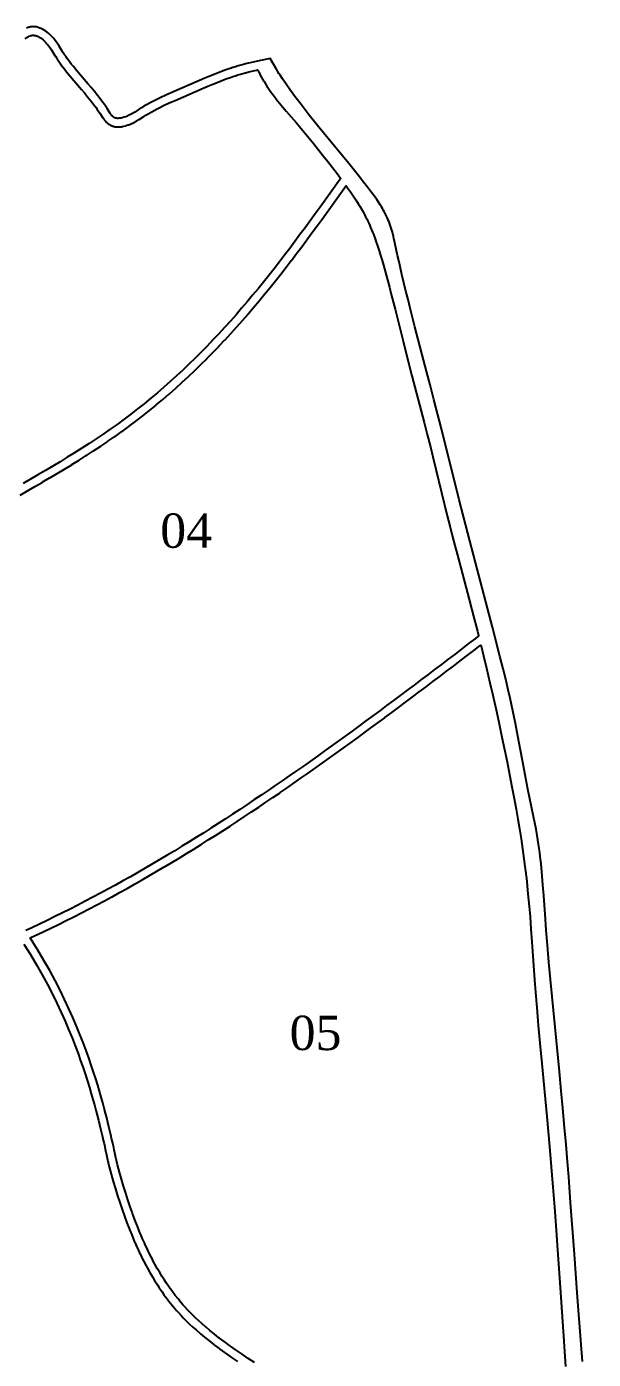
# Model space of a CAD drawing. Header units: metres. Extents: x 711577 to 713688, y 7856318 to 7857553.
# Drawn here: x 712129 to 712460, y 7856777 to 7857553 of the extents above; entities that cross this region are included whole.
import ezdxf
from ezdxf.enums import TextEntityAlignment as Align

# ---------------------------------------------------------------- set-up
doc = ezdxf.new("R2010")
doc.units = ezdxf.units.M
for name, color, linetype, true_color in [('APP', 7, 'Continuous', 0xffffff), ('NUMERAÇÕES DOS TALHÕES', 7, 'Continuous', 0xffffff), ('RESERVA LEGAL', 7, 'Continuous', 0xffffff), ('TALHÕES', 3, 'Continuous', 0x00ff00)]:
    doc.layers.add(name, color=color, linetype=linetype, true_color=true_color)
for name, color, linetype in [('NUMERAÇÕES', 7, 'Continuous'), ('Perímetro', 1, 'Continuous'), ('ÁREAS', 7, 'Continuous')]:
    doc.layers.add(name, color=color, linetype=linetype)
doc.styles.add('AREAS', font='times.ttf')

# ---------------------------------------------------------------- blocks, each defined once
blk = doc.blocks.new('area_de_talhao')
at = {"layer": 'NUMERAÇÕES', "linetype": 'Continuous', "style": 'AREAS'}
blk.add_attdef('NRO', text='', height=20, dxfattribs=at).set_placement((0, 6.08), align=Align.CENTER)
at = {"layer": 'ÁREAS', "linetype": 'Continuous', "style": 'AREAS', "flags": 1}
for tag, height, p in [('AREAREAL', 0.001, (0, 0)), ('AREA', 20, (0, -23.92))]:
    blk.add_attdef(tag, text='', height=height, dxfattribs=at).set_placement(p, align=Align.CENTER)

msp = doc.modelspace()

# ---------------------------------------------------------------- hatches: boundary and pattern name
at = {"layer": 'APP', "linetype": 'Continuous'}
h = msp.add_hatch(dxfattribs=at)
h.set_pattern_fill('GOST_GLASS', color=3)
h.paths.add_polyline_path([(711807.13, 7856885.17), (711804.27, 7856887.4), (711782.36, 7856902.33), (711780.04, 7856903.57), (711780.32, 7856906.84), (711779.58, 7856913.19), (711778.65, 7856915.96), (711780.69, 7856920.95), (711781.85, 7856926.75), (711781.9, 7856932.67), (711780.84, 7856938.48), (711778.42, 7856944.7), (711778.93, 7856944.69), (711781.88, 7856949.15), (711790.88, 7856953.52), (711807.19, 7856961.45), (711813.69, 7856965.82), (711830.14, 7856980.56), (711835.25, 7856986.56), (711848.05, 7857006.47), (711849.76, 7857009.5), (711863.08, 7857036.62), (711864.46, 7857039.9), (711874.89, 7857069.35), (711880.32, 7857081.5), (711882.22, 7857087.15), (711883, 7857093.08), (711882.64, 7857099.06), (711881.16, 7857104.84), (711878.61, 7857110.19), (711875.1, 7857114.9), (711870.76, 7857118.77), (711865.78, 7857121.65), (711864.87, 7857122.06), (711859.7, 7857123.77), (711854.32, 7857124.41), (711848.92, 7857123.97), (711843.7, 7857122.45), (711840.73, 7857120.9), (711839.84, 7857118.61), (711838.38, 7857119.53), (711834.54, 7857116.44), (711830.93, 7857112.17), (711828.17, 7857107.26), (711822.23, 7857093.95), (711821.32, 7857091.68), (711811.08, 7857062.78), (711799.37, 7857038.93), (711789.77, 7857024.01), (711779.44, 7857014.75), (711766.78, 7857008.61), (711750.55, 7857000.72), (711746.21, 7856998.1), (711742.37, 7856994.72), (711739.15, 7856990.67), (711729.66, 7856976.32), (711726.34, 7856969.62), (711726.12, 7856969.02), (711723.15, 7856969.62), (711694.71, 7856973.1), (711688.85, 7856973.17), (711683.09, 7856971.97), (711677.69, 7856969.54), (711672.88, 7856965.99), (711668.86, 7856961.48), (711659.14, 7856947.98), (711649.63, 7856945.44), (711646.93, 7856944.57), (711621.35, 7856934.8), (711592.06, 7856926.82), (711586.56, 7856924.67), (711584.21, 7856923.1), (711599.11, 7856897.94), (711629.7, 7856906.27), (711656.54, 7856916.52), (711675.69, 7856921.62), (711691.41, 7856943.46), (711719.85, 7856939.98), (711737.36, 7856935.02), (711739.78, 7856934.27), (711746.87, 7856942.2), (711752.88, 7856959.28), (711762.38, 7856973.63), (711778.61, 7856981.51), (711794.8, 7856989.38), (711811.05, 7857003.93), (711823.74, 7857023.68), (711837.01, 7857050.69), (711847.85, 7857081.28), (711853.79, 7857094.58), (711854.7, 7857094.17), (711848.78, 7857080.91), (711837.93, 7857050.3), (711824.61, 7857023.18), (711811.81, 7857003.28), (711795.36, 7856988.54), (711779.05, 7856980.61), (711763.06, 7856972.85), (711753.79, 7856958.83), (711747.75, 7856941.68), (711740.83, 7856933.94), (711753.7, 7856929.93), (711747.05, 7856917.27), (711752.01, 7856906.34), (711743.8, 7856886.65), (711766.97, 7856877.27), (711788.87, 7856862.34), (711807.71, 7856845.62), (711811.36, 7856831.11), (711800.64, 7856817.77), (711783.09, 7856785.34), (711771.83, 7856747.17), (711780.95, 7856703.95), (711781.26, 7856646.68), (711785.74, 7856589.55), (711842.66, 7856510.21), (711887.71, 7856504.37), (711945.81, 7856479.71), (712023.06, 7856430.77), (712051.13, 7856427.29), (712051.33, 7856432.54), (712050.48, 7856438.25), (712048.6, 7856443.68), (712045.77, 7856448.63), (712042.08, 7856452.9), (712037.67, 7856456.35), (711960.43, 7856505.28), (711956.42, 7856507.38), (711898.32, 7856532.05), (711891.2, 7856533.98), (711858.04, 7856538.28), (711813.28, 7856600.66), (711812.87, 7856606), (711812.74, 7856606.09), (711812.85, 7856606.18), (711809.57, 7856648.04), (711809.32, 7856693.99), (711806.05, 7856696.67), (711809.25, 7856704.33), (711808.59, 7856710.45), (711801.11, 7856745.93), (711809.21, 7856773.41), (711823.94, 7856800.61), (711832.97, 7856811.85), (711836.07, 7856816.56), (711838.26, 7856821.81), (711839.46, 7856827.41), (711839.62, 7856833.14), (711838.73, 7856838.8), (711835.08, 7856853.31), (711833.05, 7856858.97), (711829.97, 7856864.09), (711825.97, 7856868.45)])
h.paths.add_polyline_path([(713046.72, 7856628.27), (713040.39, 7856633.56), (713047.13, 7856676.24), (713057.88, 7856735.79), (713066.2, 7856757.61), (713074.92, 7856753.14), (713078.63, 7856746.26), (713084.07, 7856745.71), (713092.36, 7856746.01), (713099.25, 7856740.73), (713113.14, 7856735.46), (713127.69, 7856734.17), (713144.64, 7856733.12), (713160.06, 7856737.59), (713180.53, 7856738.25), (713205.62, 7856735.54), (713224.95, 7856738.19), (713245.89, 7856733.96), (713261.18, 7856729.39), (713263.62, 7856717.88), (713265.93, 7856699.79), (713257.78, 7856688.11), (713248.02, 7856671.65), (713232.48, 7856632.1), (713224.79, 7856616.42), (713218.68, 7856600.95), (713224.83, 7856585.33), (713229.86, 7856570.41), (713234.74, 7856554.57), (713238.69, 7856550.13), (713253.65, 7856544.47), (713259.08, 7856530.39), (713268.67, 7856525.6), (713289.21, 7856523.62), (713300.02, 7856524.35), (713305.22, 7856526.25), (713322.83, 7856545.07), (713349, 7856566.66), (713373.23, 7856579.82), (713380.58, 7856600.47), (713394.01, 7856606.15), (713408.19, 7856608.48), (713422.66, 7856610.57), (713434.83, 7856602.42), (713442.63, 7856598.64), (713467.5, 7856606.96), (713485.56, 7856615.07), (713501.74, 7856620.54), (713499.07, 7856654.17), (713491.47, 7856682.98), (713483.81, 7856726.05), (713481.87, 7856754.39), (713475.16, 7856774.79), (713485.08, 7856790.03), (713514.99, 7856780.54), (713536.46, 7856770.69), (713558.66, 7856768.09), (713578.2, 7856771.23), (713589.75, 7856779.6), (713596.73, 7856788.71), (713605.65, 7856802.69), (713598.7, 7856820.05), (713593.14, 7856833.7), (713597.79, 7856845.77), (713605.21, 7856857.11), (713615.75, 7856866.24), (713622.17, 7856885.8), (713629.99, 7856922.69), (713636.61, 7856959.34), (713633.57, 7856974.27), (713645.02, 7857007.87), (713641.45, 7857029.17), (713622.62, 7857060.95), (713611.84, 7857079.88), (713593.35, 7857082.49), (713589.71, 7857091.49), (713584.8, 7857111.14), (713587.11, 7857124.58), (713592.5, 7857132.23), (713601.11, 7857134.12), (713609.87, 7857123.82), (713625.47, 7857132.73), (713636.14, 7857142.66), (713655.47, 7857142.29), (713688.27, 7857186.68), (713663.42, 7857202.71), (713641.85, 7857172.39), (713636.7, 7857172.49), (713631.47, 7857172.08), (713626.4, 7857170.66), (713621.66, 7857168.28), (713617.42, 7857165.02), (713613.17, 7857161.07), (713612.72, 7857161.35), (713607.11, 7857163.29), (713601.24, 7857163.96), (713595.36, 7857163.33), (713586.75, 7857161.44), (713581.83, 7857159.85), (713577.26, 7857157.36), (713573.2, 7857154.04), (713569.77, 7857149.99), (713564.38, 7857142.35), (713561.13, 7857136.42), (713559.25, 7857129.87), (713556.93, 7857116.42), (713556.5, 7857109.93), (713557.42, 7857103.5), (713562.33, 7857083.85), (713563.66, 7857079.77), (713567.29, 7857070.78), (713570.12, 7857065.4), (713573.94, 7857060.74), (713578.59, 7857057.01), (713583.87, 7857054.37), (713589.55, 7857052.92), (713594.55, 7857052.21), (713598.34, 7857045.57), (713598.6, 7857045.13), (713614.51, 7857018.26), (713615.82, 7857010.45), (713606.92, 7856984.32), (713605.62, 7856978.97), (713605.27, 7856973.47), (713605.88, 7856967.99), (713607.72, 7856958.95), (713602.26, 7856928.7), (713594.88, 7856893.92), (713591.6, 7856883.92), (713587.24, 7856880.15), (713581.9, 7856874.02), (713574.48, 7856862.69), (713571.55, 7856856.95), (713566.9, 7856844.88), (713565.32, 7856839.23), (713564.83, 7856833.36), (713565.43, 7856827.51), (713567.12, 7856821.9), (713572.64, 7856808.34), (713573.59, 7856805.97), (713570.32, 7856801.71), (713567.53, 7856799.69), (713558.12, 7856798.18), (713543.88, 7856799.85), (713526.31, 7856807.9), (713523.18, 7856809.11), (713493.27, 7856818.6), (713487.43, 7856819.76), (713481.48, 7856819.62), (713475.69, 7856818.16), (713470.32, 7856815.47), (713465.6, 7856811.65), (713461.73, 7856806.88), (713451.82, 7856791.64), (713449.24, 7856786.77), (713447.57, 7856781.48), (713446.87, 7856775.96), (713447.15, 7856770.4), (713448.41, 7856764.99), (713453.9, 7856748.29), (713455.57, 7856723.87), (713455.98, 7856720.52), (713463.64, 7856677.45), (713464.19, 7856674.96), (713471.08, 7856648.85), (713471.68, 7856641.25), (713457.67, 7856634.96), (713445.26, 7856630.81), (713437.87, 7856635.76), (713433.46, 7856638.17), (713428.72, 7856639.73), (713423.8, 7856640.39), (713418.84, 7856640.13), (713404.37, 7856638.04), (713403.86, 7856637.96), (713389.68, 7856635.63), (713383.5, 7856633.84), (713370.07, 7856628.16), (713364.87, 7856625.27), (713360.35, 7856621.32), (713356.7, 7856616.47), (713354.07, 7856610.93), (713350.56, 7856601.06), (713336.05, 7856593.18), (713331.57, 7856590.15), (713305.39, 7856568.56), (713302.67, 7856566), (713291.11, 7856553.64), (713289.64, 7856553.54), (713280.39, 7856554.43), (713279.88, 7856555.73), (713277.09, 7856561.24), (713273.27, 7856566.01), (713268.58, 7856569.84), (713263.25, 7856572.55), (713258.42, 7856574.38), (713256.79, 7856579.65), (713256.54, 7856580.43), (713251.51, 7856595.35), (713250.99, 7856596.78), (713249.34, 7856600.96), (713250.48, 7856603.84), (713257.64, 7856618.43), (713258.65, 7856620.72), (713273.28, 7856657.97), (713281.23, 7856671.37), (713288.74, 7856682.15), (713291.52, 7856687.06), (713293.36, 7856692.44), (713294.19, 7856698.08), (713293.99, 7856703.79), (713291.69, 7856721.88), (713291.26, 7856724.43), (713288.81, 7856735.94), (713286.86, 7856741.99), (713283.73, 7856747.46), (713279.57, 7856752.1), (713274.56, 7856755.7), (713268.94, 7856758.09), (713253.65, 7856762.66), (713251.26, 7856763.26), (713230.32, 7856767.49), (713225.84, 7856768.02), (713221.34, 7856767.78), (713205.27, 7856765.58), (713183.45, 7856767.94), (713179.69, 7856768.08), (713159.22, 7856767.41), (713152.58, 7856766.36), (713141.67, 7856763.2), (713129.74, 7856763.93), (713119.26, 7856764.86), (713112.66, 7856767.37), (713109.03, 7856770.15), (713103.6, 7856773.41), (713097.63, 7856775.33), (713093.32, 7856775.68), (713092.16, 7856776.83), (713087.34, 7856779.96), (713078.63, 7856784.44), (713073.18, 7856786.54), (713067.43, 7856787.42), (713061.64, 7856787.05), (713056.04, 7856785.44), (713050.86, 7856782.67), (713046.33, 7856778.84), (713042.63, 7856774.12), (713039.93, 7856768.7), (713031.61, 7856746.89), (713030.07, 7856741.34), (713019.31, 7856681.78), (713019.2, 7856681.1), (713012.46, 7856638.42), (713012.11, 7856632.09), (713013.03, 7856625.83), (713014.85, 7856620.87), (713014.07, 7856620.41), (713009.96, 7856616.76), (713006.58, 7856612.36), (713004.05, 7856607.37), (713002.45, 7856601.97), (712991.62, 7856547.54), (712991.02, 7856541.13), (712991.34, 7856506.14), (712991.43, 7856504.09), (712992.77, 7856486.13), (712993.56, 7856481.11), (713005.77, 7856430.57), (713007.57, 7856425.27), (713010.28, 7856420.43), (713024.44, 7856399.86), (713009.24, 7856384.21), (713005.94, 7856380.15), (713003.38, 7856375.53), (713001.65, 7856370.51), (712990.36, 7856325.75), (712989.53, 7856320.4), (713017.73, 7856318.12), (713029.01, 7856362.88), (713050.76, 7856385.26), (713056.4, 7856404.28), (713033.21, 7856437.97), (713021, 7856488.51), (713019.66, 7856506.47), (713019.33, 7856541.46), (713030.17, 7856595.88), (713039.63, 7856600.28), (713049.66, 7856608.79)])
h.paths.add_polyline_path([(711891.5, 7857177.02, 0.197914), (711905.95, 7857141.94), (711903.5, 7857149.92), (711911.15, 7857157), (711915.69, 7857160.83), (711908.52, 7857164.83), (711902.87, 7857169.08), (711899.04, 7857173.85), (711907.15, 7857178.53), (711912.29, 7857182.2), (711919.99, 7857189.5), (711927.6, 7857195.05), (711937.59, 7857197.28), (711945.34, 7857200.67), (711946.94, 7857198.59), (711951.17, 7857194.37), (711949.97, 7857185.91), (711949.12, 7857179.77), (711949.66, 7857176.07), (711951.14, 7857171.73), (711955.67, 7857170.8), (711955.37, 7857165.39), (711952.44, 7857157.87), (711948.15, 7857158.18), (711942.98, 7857154.14), (711938.76, 7857147.47), (711935.38, 7857139.16), (711931.4, 7857139.42), (711923.99, 7857134.3), (711923.2, 7857130.62, 0.527842), (711991.1, 7857177.02, 1)])
h.paths.add_polyline_path([(711955.37, 7857165.39), (711955.67, 7857170.8), (711951.14, 7857171.73), (711949.66, 7857176.07), (711949.12, 7857179.77), (711949.97, 7857185.91), (711951.17, 7857194.37), (711946.94, 7857198.59), (711945.34, 7857200.67), (711937.59, 7857197.28), (711927.6, 7857195.05), (711919.99, 7857189.5), (711912.29, 7857182.2), (711907.15, 7857178.53), (711899.04, 7857173.85), (711902.87, 7857169.08), (711908.52, 7857164.83), (711915.69, 7857160.83), (711911.15, 7857157), (711903.5, 7857149.92), (711905.95, 7857141.94, 0.104717), (711923.2, 7857130.62), (711923.99, 7857134.3), (711931.4, 7857139.42), (711935.38, 7857139.16), (711938.76, 7857147.47), (711942.98, 7857154.14), (711948.15, 7857158.18), (711952.44, 7857157.87)], flags=17)
h.paths.add_polyline_path([(711942.1, 7857177.02, -1), (711940.5, 7857177.02, -1)], flags=16)
at = {"layer": 'RESERVA LEGAL', "linetype": 'Continuous'}
h = msp.add_hatch(dxfattribs=at)
h.set_pattern_fill('CROSS', color=1, scale=2)
h.paths.add_polyline_path([(711811.08, 7857062.78), (711817.41, 7857080.64), (711816.98, 7857080.59), (711811.97, 7857074.68), (711802.29, 7857068.96), (711794.73, 7857064.42), (711787.08, 7857064.63), (711779.13, 7857065.14), (711774.96, 7857059.38), (711783.1, 7857052.46), (711788.52, 7857046.62), (711789.97, 7857033.44), (711789.88, 7857024.18), (711799.37, 7857038.93)])
h.paths.add_polyline_path([(711838.38, 7857119.53), (711837.09, 7857120.35), (711834.06, 7857127.32), (711827.53, 7857124.03), (711819.19, 7857121.38), (711816.44, 7857116.62), (711820.17, 7857108.47), (711826.27, 7857108.3), (711827.68, 7857106.16), (711828.17, 7857107.26), (711830.93, 7857112.17), (711834.54, 7857116.44)])
h.paths.add_polyline_path([(711850.79, 7857127.22), (711845.56, 7857129.09), (711842.08, 7857124.35), (711840.73, 7857120.9), (711843.7, 7857122.45), (711848.92, 7857123.97), (711852.64, 7857124.28)])
h.paths.add_polyline_path([(711920.27, 7857109.15), (711923.32, 7857116.36), (711924.21, 7857121.67), (711922.88, 7857129.11), (711922.56, 7857130.88, -0.098696), (711906.3, 7857141.59), (711906.26, 7857140.94), (711905.72, 7857132.61), (711902.36, 7857126.22), (711905.07, 7857123.1), (711910.26, 7857125.23), (711912.27, 7857120.77), (711911.83, 7857114.38), (711905.97, 7857109.71), (711896.41, 7857106.84), (711885.06, 7857102.47), (711881.64, 7857102.98), (711882.64, 7857099.06), (711883, 7857093.08), (711882.51, 7857089.37), (711884.1, 7857089.59), (711890.78, 7857092.03), (711897.2, 7857093.98), (711905.75, 7857095.56), (711911.15, 7857096.79), (711915.59, 7857102.16)])
h.paths.add_polyline_path([(711896.09, 7857079.21), (711899.82, 7857081.22), (711900.66, 7857085.1), (711899.74, 7857087.86), (711895.27, 7857085.85), (711890.34, 7857083.86), (711886.4, 7857079.15), (711881.44, 7857079.37), (711880.23, 7857081.3), (711876.32, 7857072.54), (711880.49, 7857072.68), (711887.8, 7857073.08), (711891.22, 7857077.49)])
h.paths.add_polyline_path([(711790.89, 7856920.94), (711790.8, 7856925.71), (711792.31, 7856932.66), (711792.76, 7856937.84), (711788.13, 7856937.71), (711783.93, 7856944.52), (711779, 7856944.68), (711778.73, 7856943.92), (711780.84, 7856938.48), (711781.9, 7856932.67), (711781.85, 7856926.75), (711780.69, 7856920.95), (711778.65, 7856915.96), (711779.58, 7856913.19), (711780.32, 7856906.84), (711780.04, 7856903.57), (711782.36, 7856902.33), (711793.86, 7856894.5), (711797.29, 7856901.01), (711795.77, 7856905.58), (711796.3, 7856912.44), (711791.47, 7856916.21)])
h.paths.add_polyline_path([(711891.19, 7856858.32), (711883.53, 7856861.77), (711879.74, 7856859.47), (711873.68, 7856859.72), (711870.02, 7856866.13), (711859.57, 7856872.04), (711846.75, 7856864.67), (711838.15, 7856869.81), (711838.63, 7856877.96), (711835.32, 7856882.84), (711825.73, 7856887.89), (711818.51, 7856893.94), (711812.47, 7856897.81), (711810.05, 7856894.2), (711804.43, 7856893.15), (711799.89, 7856890.38), (711804.27, 7856887.4), (711807.13, 7856885.17), (711825.97, 7856868.45), (711829.97, 7856864.09), (711833.05, 7856858.97), (711835.08, 7856853.31), (711838.73, 7856838.8), (711839.62, 7856833.14), (711839.46, 7856827.41), (711838.26, 7856821.81), (711836.07, 7856816.56), (711832.97, 7856811.85), (711823.94, 7856800.61), (711816.12, 7856786.18), (711830.36, 7856790.02), (711839.72, 7856798.86), (711840.75, 7856803.78), (711842.55, 7856813.2), (711842.05, 7856821.06), (711850.19, 7856828.11), (711854.88, 7856832.8), (711860.43, 7856832.91), (711862.91, 7856840.73), (711870.99, 7856841.42), (711880.9, 7856845.72), (711888.38, 7856850.17)])
h.paths.add_polyline_path([(711820.42, 7856727.21), (711817.37, 7856734.95), (711818.28, 7856741.73), (711811.13, 7856745.58), (711801.82, 7856742.58), (711808.59, 7856710.45), (711809.36, 7856703.29), (711814.46, 7856706.78), (711821.56, 7856705.39), (711822.47, 7856711.69), (711822.5, 7856718.73)])
h.paths.add_polyline_path([(711826.86, 7856678.31), (711826.43, 7856688.96), (711822.97, 7856693.58), (711816.86, 7856694.91), (711809.33, 7856692.73), (711809.57, 7856648.04), (711812.85, 7856606.18), (711812.85, 7856606.18), (711819.03, 7856611.22), (711823.83, 7856616.44), (711831.77, 7856618.89), (711833.19, 7856623.97), (711835.27, 7856629.09), (711839.15, 7856638.47), (711838.45, 7856645.67), (711842.94, 7856651.7), (711838.53, 7856656.65), (711831.61, 7856656.53), (711825.28, 7856653.05), (711818.76, 7856655.47), (711813.2, 7856659.34), (711816.21, 7856662.62), (711821.97, 7856669.27)])
h.paths.add_polyline_path([(711894.19, 7856563.08), (711895.14, 7856568.76), (711891.46, 7856570.38), (711886.14, 7856567.82), (711881.78, 7856568.56), (711873.23, 7856569.14), (711865.86, 7856569.67), (711857.33, 7856570.85), (711849.92, 7856576.59), (711841.05, 7856579.04), (711836.27, 7856587.64), (711827.59, 7856592.68), (711823.14, 7856598.61), (711817.66, 7856602.67), (711812.87, 7856606), (711813.28, 7856600.66), (711858.04, 7856538.28), (711891.2, 7856533.98), (711898.32, 7856532.05), (711956.42, 7856507.38), (711960.43, 7856505.28), (711976.98, 7856494.79), (711977.13, 7856498.62), (711976.83, 7856506.66), (711976.43, 7856512.59), (711973.01, 7856517.69), (711969.07, 7856522.72), (711963.39, 7856523.67), (711956.54, 7856525.61), (711952.78, 7856529.61), (711942.86, 7856527.65), (711937.29, 7856535.18), (711930.13, 7856543.17), (711921.24, 7856550.14), (711912.78, 7856552.38), (711907.69, 7856551.54), (711900.3, 7856552.91)])
h.paths.add_polyline_path([(712047.09, 7856478.83), (712047.14, 7856483.93), (712038.81, 7856488.19), (712030.79, 7856482.11), (712022.84, 7856480.67), (712018.21, 7856486.43), (712016.49, 7856492.24), (712009.04, 7856494.31), (711994.3, 7856491.11), (711986.17, 7856488.98), (712037.67, 7856456.35), (712042.08, 7856452.9), (712045.77, 7856448.63), (712048.6, 7856443.68), (712050.48, 7856438.25), (712051.33, 7856432.54), (712051.13, 7856427.29), (712052.98, 7856427.06), (712063.34, 7856428.72), (712066.53, 7856431.74), (712063.28, 7856437.82), (712064.83, 7856442.25), (712069.2, 7856445.24), (712066.85, 7856450.12), (712060.76, 7856450.99), (712059.05, 7856454.71), (712062.98, 7856460.35), (712060.53, 7856464.97), (712057.56, 7856469.41), (712053.7, 7856469.49), (712049.51, 7856472.44)])
h.paths.add_polyline_path([(712997.47, 7856753.73), (712994.69, 7856757.77), (712999.9, 7856761.38), (713005.82, 7856765.42), (713009.19, 7856767.04), (713016.57, 7856766.56), (713023.77, 7856769.02), (713030.07, 7856769.44), (713031.55, 7856775.26), (713030.21, 7856781.18), (713025.05, 7856784.22), (713017.6, 7856783.41), (713012.87, 7856784.74), (713011.61, 7856792.57), (713008.77, 7856797), (713004.24, 7856794.82), (712997.99, 7856800.6), (712992.02, 7856798.43), (712985.5, 7856794.93), (712980.6, 7856797.17), (712975.1, 7856794.95), (712973.29, 7856785.79), (712971.42, 7856777.68), (712977.04, 7856777.32), (712982.85, 7856782.38), (712991.29, 7856775.53), (712993.9, 7856770.07), (712989.04, 7856762.7), (712986.18, 7856753.44), (712981.39, 7856750.3), (712972.95, 7856749.92), (712961.32, 7856731.32), (712962.31, 7856726.46), (712968.7, 7856720.13), (712978.62, 7856718.69), (712984.79, 7856724.97), (712988.45, 7856727.92), (712996.94, 7856725.65), (712999.88, 7856715.26), (713009.46, 7856710.1), (713015.98, 7856714.43), (713024.45, 7856715.49), (713025.49, 7856715.99), (713027.81, 7856728.85), (713021.32, 7856728.53), (713015.88, 7856734.97), (713012.6, 7856743.43), (713003.45, 7856747.74)])
h.paths.add_polyline_path([(713070.57, 7856807.39), (713060.23, 7856808), (713055.18, 7856801.72), (713057.86, 7856793.46), (713061.26, 7856787.03), (713067.43, 7856787.42), (713073.18, 7856786.54), (713078.63, 7856784.44), (713087.34, 7856779.96), (713092.16, 7856776.83), (713093.32, 7856775.68), (713097.63, 7856775.33), (713100.48, 7856774.41), (713101.37, 7856777.64), (713092.12, 7856789.41), (713104.6, 7856797.01), (713112.96, 7856799.81), (713115.95, 7856806.19), (713109.94, 7856814.27), (713106.41, 7856820.98), (713099.9, 7856818.97), (713092.91, 7856810.21), (713088.23, 7856799.06), (713078.31, 7856802.31)])
h.paths.add_polyline_path([(713457.76, 7856710.53), (713455.79, 7856708.42), (713446.89, 7856703.38), (713440.81, 7856698.34), (713447.12, 7856689.2), (713449.3, 7856680.32), (713452.61, 7856673.15), (713457.66, 7856671.72), (713461.77, 7856672.8), (713464.41, 7856674.13), (713464.19, 7856674.96), (713463.64, 7856677.45)])
h.paths.add_polyline_path([(713602.26, 7856928.7), (713607.72, 7856958.95), (713605.88, 7856967.99), (713605.27, 7856973.47), (713605.62, 7856978.97), (713606.92, 7856984.32), (713615.82, 7857010.45), (713614.51, 7857018.26), (713598.47, 7857045.35), (713594.55, 7857052.21), (713589.55, 7857052.92), (713584.75, 7857054.14), (713584.68, 7857052.39), (713585.89, 7857035.89), (713583.76, 7857019.14), (713586.2, 7857013.19), (713583.89, 7856997.21), (713576.89, 7856989.12), (713571.38, 7856983.38), (713572.19, 7856978.05), (713567.83, 7856970.28), (713551.93, 7856963.15), (713540.56, 7856949.66), (713532.84, 7856935.09), (713527.04, 7856929.9), (713527.14, 7856923.01), (713523.69, 7856916.18), (713518.87, 7856910.57), (713512.63, 7856903.58), (713506.4, 7856895.23), (713502.63, 7856894.34), (713497.29, 7856898.14), (713495.4, 7856896.99), (713494.4, 7856891.64), (713497.87, 7856887.87), (713504.18, 7856887.8), (713504.4, 7856869.6), (713518.31, 7856859.24), (713524.48, 7856847.12), (713527.83, 7856835.17), (713521.32, 7856828.52), (713510.77, 7856824.58), (713509.99, 7856817.05), (713516.37, 7856812.67), (713516.52, 7856811.22), (713523.18, 7856809.11), (713526.31, 7856807.9), (713543.88, 7856799.85), (713558.12, 7856798.18), (713567.53, 7856799.69), (713570.32, 7856801.71), (713573.59, 7856805.97), (713572.64, 7856808.34), (713567.12, 7856821.9), (713565.43, 7856827.51), (713564.83, 7856833.36), (713565.32, 7856839.23), (713566.9, 7856844.88), (713571.55, 7856856.95), (713574.48, 7856862.69), (713581.9, 7856874.02), (713587.24, 7856880.15), (713591.6, 7856883.92), (713594.88, 7856893.92)])
h.paths.add_polyline_path([(713585.6, 7857178.79), (713580.77, 7857178.54), (713573.73, 7857176.09), (713569.83, 7857172.67), (713566.36, 7857165.62), (713563.88, 7857159.1), (713565.17, 7857150.21), (713565.61, 7857144.1), (713569.77, 7857149.99), (713573.2, 7857154.04), (713577.26, 7857157.36), (713581.83, 7857159.85), (713585.25, 7857160.95), (713586, 7857164.62), (713586.14, 7857170.95)])
h.paths.add_polyline_path([(713622.1, 7857229.35), (713623.39, 7857221.68), (713627.54, 7857216.28), (713634.06, 7857211.85), (713641.59, 7857207.74), (713653.82, 7857202.41), (713660.11, 7857198.06), (713663.42, 7857202.71)])
h.paths.add_polyline_path([(713571.08, 7857246.96), (713573.1, 7857250.54), (713576.45, 7857253.94), (713578.4, 7857257.52), (713528.45, 7857289.73), (713527.1, 7857284.14), (713528.03, 7857280.42), (713522.31, 7857275.63), (713518.96, 7857278.56), (713515.32, 7857282.28), (713512.77, 7857283.58), (713509.39, 7857281.04), (713502.69, 7857279.49), (713496.19, 7857277.62), (713492.52, 7857274.31), (713492.46, 7857269.85), (713496.18, 7857266.3), (713498.81, 7857262.91), (713504.35, 7857261.38), (713507.83, 7857259.25), (713512.5, 7857262.07), (713513.99, 7857265.26), (713516.1, 7857267.32), (713518.12, 7857262.14), (713516.15, 7857258.47), (713513.69, 7857254.17), (713508.06, 7857251.54), (713502.76, 7857247.96), (713501.55, 7857239.82), (713504.84, 7857234.78), (713508.07, 7857231.62), (713508.42, 7857221.04), (713509.9, 7857212.04), (713508.38, 7857204.03), (713505.28, 7857197.16), (713505.51, 7857190.75), (713506.86, 7857185.43), (713510.58, 7857178.93), (713517.72, 7857175.56), (713519.91, 7857170.98), (713516.02, 7857168.49), (713518.37, 7857164.54), (713516.71, 7857160.05), (713512.3, 7857154.35), (713514.93, 7857147.63), (713522.62, 7857145.26), (713527.49, 7857146.88), (713532.39, 7857148.84), (713536.5, 7857151.65), (713539.51, 7857156.63), (713542.69, 7857162.76), (713544.4, 7857168.29), (713545.13, 7857174.5), (713548.12, 7857177.05), (713551.47, 7857180.76), (713554.81, 7857184.31), (713556.86, 7857189.2), (713554.61, 7857195.79), (713555.51, 7857202.17), (713558.89, 7857208.7), (713557.65, 7857216.23), (713553.9, 7857220.32), (713555.6, 7857224.73), (713555.99, 7857230.93), (713555.04, 7857234.18), (713556.83, 7857236.61), (713565.06, 7857239.53), (713571.34, 7857241.19)])
h.paths.add_polyline_path([(713475.04, 7857324.17), (713473.62, 7857322.51), (713468.75, 7857321.94), (713465.46, 7857322.15), (713462.79, 7857320.61), (713462.87, 7857316.37), (713464.98, 7857311.14), (713466.78, 7857306.37), (713472.56, 7857303.73), (713475.61, 7857307.47), (713479.71, 7857306.45), (713483.51, 7857306.22), (713486.03, 7857304.11), (713490.44, 7857300.36), (713496.28, 7857294.16), (713501.27, 7857294.34), (713505.95, 7857294.22), (713508.73, 7857296.87), (713511.67, 7857298.4), (713511.95, 7857300.37)])
h.paths.add_polyline_path([(711955.67, 7857170.8), (711951.14, 7857171.73), (711949.66, 7857176.07), (711949.12, 7857179.77), (711949.97, 7857185.91), (711951.17, 7857194.37), (711946.94, 7857198.59), (711945.34, 7857200.67), (711937.59, 7857197.28), (711927.6, 7857195.05), (711919.99, 7857189.5), (711912.29, 7857182.2), (711907.15, 7857178.53), (711899.04, 7857173.85), (711902.87, 7857169.08), (711908.52, 7857164.83), (711915.69, 7857160.83), (711911.15, 7857157), (711903.5, 7857149.92), (711905.95, 7857141.94, 0.104717), (711923.2, 7857130.62), (711923.99, 7857134.3), (711931.4, 7857139.42), (711935.38, 7857139.16), (711938.76, 7857147.47), (711942.98, 7857154.14), (711948.15, 7857158.18), (711952.44, 7857157.87), (711955.37, 7857165.39)])
h.paths.add_polyline_path([(711940.5, 7857177.02, -1), (711942.1, 7857177.02, -1)], flags=16)

# ---------------------------------------------------------------- linework, layer by layer
at = {"layer": 'Perímetro'}
msp.add_lwpolyline([(712453.38, 7856775.22), (712452.64, 7856785.24), (712450.28, 7856815.29), (712449.42, 7856826.56), (712448.6, 7856837.83), (712446.44, 7856867.89), (712445.31, 7856882.92), (712444.62, 7856891.68), (712443.78, 7856901.69), (712442.91, 7856911.7), (712441.89, 7856922.96), (712440.95, 7856932.96), (712439.87, 7856944.21), (712435.58, 7856987.95), (712434.64, 7856997.95), (712433.73, 7857007.95), (712432.88, 7857017.96), (712432.19, 7857026.73), (712431.74, 7857033), (712430.79, 7857046.8), (712430.32, 7857053.07), (712429.91, 7857058.07), (712429.43, 7857063.07), (712429.03, 7857066.82), (712428.74, 7857069.31), (712428.42, 7857071.8), (712428.09, 7857074.28), (712427.72, 7857076.76), (712427.33, 7857079.24), (712426.92, 7857081.72), (712426.26, 7857085.42), (712425.56, 7857089.12), (712424.84, 7857092.82), (712421.56, 7857108.83), (712420.34, 7857114.99), (712418.93, 7857122.4), (712415.73, 7857139.69), (712414.31, 7857147.08), (712413.58, 7857150.78), (712412.82, 7857154.46), (712412.03, 7857158.15), (712411.21, 7857161.82), (712410.08, 7857166.72), (712408.61, 7857172.82), (712407.1, 7857178.92), (712405.24, 7857186.22), (712400.82, 7857203.24), (712390.94, 7857240.89), (712386.51, 7857257.91), (712384.01, 7857267.64), (712381.53, 7857277.39), (712371.09, 7857318.81), (712366.76, 7857335.84), (712364.57, 7857344.34), (712362.68, 7857351.62), (712355.67, 7857378.27), (712352.86, 7857389.19), (712351.63, 7857394.06), (712350.42, 7857398.94), (712349.24, 7857403.83), (712348.08, 7857408.73), (712346.39, 7857416.11), (712345.58, 7857419.82), (712343.99, 7857427.25), (712343.43, 7857429.71), (712343.13, 7857430.94), (712342.5, 7857433.38), (712342.16, 7857434.58), (712341.8, 7857435.78), (712341.42, 7857436.97), (712341.02, 7857438.15), (712340.59, 7857439.32), (712340.13, 7857440.48), (712339.64, 7857441.63), (712339.12, 7857442.76), (712338.58, 7857443.88), (712338, 7857444.99), (712337.4, 7857446.09), (712336.78, 7857447.17), (712336.14, 7857448.25), (712335.48, 7857449.32), (712334.8, 7857450.38), (712333.39, 7857452.47), (712331.92, 7857454.54), (712330.41, 7857456.58), (712328.1, 7857459.61), (712325.76, 7857462.6), (712322.62, 7857466.56), (712320.25, 7857469.5), (712317.07, 7857473.4), (712305.1, 7857487.9), (712299.55, 7857494.68), (712296.41, 7857498.59), (712294.08, 7857501.54), (712291, 7857505.5), (712288.71, 7857508.5), (712285.7, 7857512.52), (712282.73, 7857516.58), (712280.55, 7857519.66), (712278.43, 7857522.77), (712277.06, 7857524.87), (712276.38, 7857525.93), (712275.07, 7857528.07), (712273.17, 7857531.32), (712271.31, 7857534.6), (712265.54, 7857533.42), (712261.36, 7857532.51), (712257.73, 7857531.65), (712255.66, 7857531.12), (712254.12, 7857530.71), (712252.59, 7857530.28), (712251.06, 7857529.82), (712249.53, 7857529.35), (712248.02, 7857528.85), (712246.51, 7857528.34), (712244.5, 7857527.63), (712241.01, 7857526.32), (712238.53, 7857525.34), (712236.06, 7857524.33), (712233.1, 7857523.09), (712230.15, 7857521.82), (712213.89, 7857514.81), (712210.46, 7857513.28), (712207.07, 7857511.7), (712205.15, 7857510.76), (712203.24, 7857509.8), (712201.36, 7857508.82), (712199.5, 7857507.8), (712197.66, 7857506.74), (712196.29, 7857505.92), (712194.95, 7857505.08), (712192.27, 7857503.36), (712190.91, 7857502.54), (712189.51, 7857501.77), (712188.55, 7857501.3), (712188.06, 7857501.08), (712187.05, 7857500.67), (712186.01, 7857500.32), (712184.93, 7857500.03), (712184.37, 7857499.91), (712183.81, 7857499.82), (712183.25, 7857499.75), (712182.7, 7857499.72), (712182.16, 7857499.73), (712181.63, 7857499.79), (712181.12, 7857499.89), (712180.64, 7857500.06), (712180.2, 7857500.28), (712179.78, 7857500.57), (712179.39, 7857500.9), (712179.02, 7857501.28), (712178.68, 7857501.7), (712178.34, 7857502.14), (712178.02, 7857502.61), (712176.17, 7857505.45), (712174.6, 7857507.73), (712173.66, 7857509.05), (712172.7, 7857510.34), (712170.77, 7857512.86), (712168.8, 7857515.31), (712166.8, 7857517.72), (712165.11, 7857519.71), (712160.62, 7857524.94), (712158.55, 7857527.39), (712156.51, 7857529.89), (712155.52, 7857531.15), (712154.53, 7857532.43), (712152.95, 7857534.58), (712152.03, 7857535.9), (712151.43, 7857536.78), (712150.27, 7857538.57), (712148.02, 7857542.19), (712147.14, 7857543.52), (712146.53, 7857544.39), (712145.57, 7857545.67), (712144.89, 7857546.5), (712144.17, 7857547.31), (712143.41, 7857548.09), (712142.6, 7857548.84), (712142.18, 7857549.21), (712141.3, 7857549.91), (712140.39, 7857550.56), (712139.44, 7857551.16), (712138.47, 7857551.7), (712137.48, 7857552.16), (712136.98, 7857552.36), (712136.48, 7857552.55), (712135.98, 7857552.71), (712135.48, 7857552.85), (712134.98, 7857552.96), (712134.48, 7857553.05), (712133.98, 7857553.11), (712133.49, 7857553.15), (712133, 7857553.16), (712132.51, 7857553.14), (712132.03, 7857553.1), (712131.55, 7857553.03), (712131.08, 7857552.94), (712130.61, 7857552.83), (712130.14, 7857552.7), (712129.68, 7857552.54), (712129.21, 7857552.36)], dxfattribs=at)
at = {"layer": 'TALHÕES'}
for points in [[(712128.46, 7857546.12), (712129.38, 7857546.78), (712130.24, 7857547.29), (712130.77, 7857547.56), (712131.67, 7857547.91), (712131.83, 7857547.96), (712132.35, 7857548.07), (712132.57, 7857548.11), (712132.72, 7857548.12), (712133.3, 7857548.13), (712133.56, 7857548.11), (712133.81, 7857548.08), (712134.09, 7857548.03), (712134.37, 7857547.96), (712134.55, 7857547.91), (712135.93, 7857547.35), (712136.61, 7857547), (712137.33, 7857546.57), (712138.04, 7857546.09), (712138.84, 7857545.47), (712139.09, 7857545.27), (712139.7, 7857544.71), (712140.32, 7857544.09), (712140.93, 7857543.43), (712141.46, 7857542.8), (712142.35, 7857541.64), (712142.9, 7857540.86), (712143.71, 7857539.63), (712146, 7857535.98), (712146.04, 7857535.92), (712147.17, 7857534.16), (712147.23, 7857534.07), (712147.84, 7857533.17), (712147.89, 7857533.1), (712148.78, 7857531.81), (712148.85, 7857531.72), (712150.45, 7857529.55), (712150.51, 7857529.46), (712151.51, 7857528.16), (712151.55, 7857528.1), (712152.54, 7857526.85), (712152.59, 7857526.79), (712154.63, 7857524.29), (712154.68, 7857524.23), (712156.77, 7857521.75), (712156.8, 7857521.72), (712161.28, 7857516.5), (712162.92, 7857514.56), (712164.85, 7857512.24), (712166.74, 7857509.89), (712168.63, 7857507.44), (712169.56, 7857506.19), (712170.43, 7857504.97), (712171.91, 7857502.82), (712173.78, 7857499.96), (712173.84, 7857499.88), (712174.13, 7857499.44), (712174.23, 7857499.31), (712174.53, 7857498.9), (712174.67, 7857498.71), (712174.99, 7857498.32), (712175.18, 7857498.09), (712175.51, 7857497.73), (712175.79, 7857497.45), (712176.24, 7857497.03), (712176.51, 7857496.8), (712176.65, 7857496.69), (712177.06, 7857496.38), (712177.53, 7857496.08), (712178.1, 7857495.76), (712178.65, 7857495.49), (712179.09, 7857495.31), (712179.2, 7857495.27), (712179.52, 7857495.16), (712179.8, 7857495.08), (712180.09, 7857495.01), (712180.33, 7857494.95), (712180.61, 7857494.9), (712180.74, 7857494.87), (712181.22, 7857494.82), (712182.18, 7857494.75), (712182.66, 7857494.74), (712183.2, 7857494.75), (712183.54, 7857494.77), (712184.12, 7857494.83), (712184.41, 7857494.86), (712184.99, 7857494.95), (712185.22, 7857494.99), (712185.71, 7857495.09), (712185.98, 7857495.15), (712187.02, 7857495.42), (712187.3, 7857495.5), (712188.37, 7857495.85), (712188.65, 7857495.94), (712189.74, 7857496.37), (712189.93, 7857496.44), (712190.42, 7857496.66), (712190.6, 7857496.74), (712191.5, 7857497.18), (712191.71, 7857497.29), (712193.13, 7857498.06), (712193.32, 7857498.17), (712194.74, 7857499.02), (712194.86, 7857499.09), (712197.55, 7857500.81), (712198.8, 7857501.59), (712200.07, 7857502.36), (712201.82, 7857503.36), (712203.61, 7857504.35), (712205.43, 7857505.3), (712207.27, 7857506.23), (712209.11, 7857507.13), (712212.43, 7857508.68), (712215.81, 7857510.19), (712232.1, 7857517.22), (712235, 7857518.46), (712237.91, 7857519.68), (712240.32, 7857520.67), (712242.69, 7857521.61), (712246.09, 7857522.88), (712248.06, 7857523.58), (712249.51, 7857524.08), (712250.96, 7857524.55), (712252.42, 7857525.01), (712253.88, 7857525.45), (712255.36, 7857525.86), (712256.84, 7857526.26), (712258.8, 7857526.76), (712262.35, 7857527.6), (712263.52, 7857527.86), (712263.74, 7857527.9), (712263.81, 7857527.9), (712263.99, 7857527.89), (712264.05, 7857527.83), (712264.15, 7857527.68), (712264.24, 7857527.51), (712264.55, 7857526.86), (712264.6, 7857526.76), (712265.27, 7857525.42), (712265.33, 7857525.32), (712266.03, 7857523.99), (712266.08, 7857523.9), (712266.82, 7857522.59), (712266.87, 7857522.5), (712267.63, 7857521.21), (712267.68, 7857521.13), (712268.47, 7857519.86), (712268.52, 7857519.78), (712269.33, 7857518.52), (712269.38, 7857518.45), (712270.21, 7857517.21), (712270.25, 7857517.14), (712271.1, 7857515.92), (712271.15, 7857515.86), (712272.02, 7857514.66), (712272.06, 7857514.6), (712272.93, 7857513.43), (712272.98, 7857513.35), (712274.78, 7857511.02), (712274.85, 7857510.94), (712276.72, 7857508.61), (712276.77, 7857508.55), (712278.68, 7857506.26), (712278.71, 7857506.21), (712280.65, 7857503.94), (712280.67, 7857503.92), (712286.44, 7857497.22), (712288.33, 7857494.99), (712291.15, 7857491.64), (712294.89, 7857487.1), (712296.74, 7857484.83), (712299.5, 7857481.41), (712302.24, 7857477.96), (712304.95, 7857474.48), (712307.65, 7857470.99), (712310.33, 7857467.49), (712312.25, 7857464.94), (712312.37, 7857464.73), (712312.25, 7857464.52), (712312.09, 7857464.29), (712309.18, 7857460.22), (712306.27, 7857456.16), (712303.36, 7857452.1), (712300.44, 7857448.05), (712297.51, 7857444.01), (712294.57, 7857439.98), (712291.62, 7857435.95), (712288.65, 7857431.94), (712285.67, 7857427.94), (712282.67, 7857423.96), (712279.65, 7857419.99), (712276.61, 7857416.04), (712273.55, 7857412.11), (712270.46, 7857408.2), (712267.35, 7857404.31), (712264.21, 7857400.44), (712261.04, 7857396.6), (712257.84, 7857392.79), (712254.61, 7857389.01), (712251.34, 7857385.25), (712248.04, 7857381.53), (712244.7, 7857377.84), (712241.33, 7857374.19), (712237.92, 7857370.57), (712234.47, 7857366.99), (712230.98, 7857363.44), (712227.45, 7857359.94), (712223.89, 7857356.47), (712220.29, 7857353.05), (712216.64, 7857349.67), (712212.96, 7857346.33), (712209.24, 7857343.04), (712205.48, 7857339.8), (712201.67, 7857336.6), (712197.83, 7857333.45), (712193.95, 7857330.36), (712190.02, 7857327.32), (712186.06, 7857324.33), (712182.05, 7857321.4), (712178, 7857318.52), (712173.91, 7857315.69), (712169.79, 7857312.91), (712165.64, 7857310.17), (712161.45, 7857307.47), (712157.24, 7857304.81), (712153, 7857302.19), (712148.75, 7857299.59), (712144.47, 7857297.02), (712140.18, 7857294.47), (712135.88, 7857291.94), (712131.57, 7857289.42), (712127.25, 7857286.92)], [(712125.41, 7857280.08), (712129.74, 7857282.58), (712129.74, 7857282.58), (712134.06, 7857285.09), (712134.07, 7857285.09), (712138.38, 7857287.61), (712138.39, 7857287.62), (712142.69, 7857290.14), (712142.71, 7857290.16), (712146.99, 7857292.7), (712147.02, 7857292.71), (712151.29, 7857295.28), (712151.31, 7857295.3), (712155.56, 7857297.89), (712155.59, 7857297.91), (712159.82, 7857300.53), (712159.86, 7857300.55), (712164.06, 7857303.21), (712164.1, 7857303.23), (712168.28, 7857305.93), (712168.32, 7857305.95), (712172.47, 7857308.69), (712172.52, 7857308.72), (712176.64, 7857311.49), (712176.69, 7857311.53), (712180.77, 7857314.35), (712180.82, 7857314.39), (712184.87, 7857317.26), (712184.92, 7857317.3), (712188.93, 7857320.23), (712188.98, 7857320.27), (712192.95, 7857323.26), (712193.01, 7857323.3), (712196.93, 7857326.35), (712196.99, 7857326.39), (712200.87, 7857329.48), (712200.92, 7857329.52), (712204.77, 7857332.67), (712204.82, 7857332.71), (712208.62, 7857335.91), (712208.67, 7857335.95), (712212.43, 7857339.19), (712212.48, 7857339.24), (712216.21, 7857342.53), (712216.25, 7857342.57), (712219.94, 7857345.9), (712219.98, 7857345.94), (712223.62, 7857349.33), (712223.67, 7857349.37), (712227.27, 7857352.79), (712227.31, 7857352.83), (712230.88, 7857356.3), (712230.92, 7857356.33), (712234.45, 7857359.84), (712234.49, 7857359.88), (712237.98, 7857363.42), (712238.01, 7857363.46), (712241.46, 7857367.04), (712241.5, 7857367.08), (712244.91, 7857370.7), (712244.95, 7857370.74), (712248.33, 7857374.39), (712248.36, 7857374.43), (712251.7, 7857378.12), (712251.73, 7857378.16), (712255.04, 7857381.88), (712255.07, 7857381.92), (712258.34, 7857385.67), (712258.37, 7857385.71), (712261.6, 7857389.49), (712261.63, 7857389.53), (712264.83, 7857393.34), (712264.86, 7857393.37), (712268.03, 7857397.22), (712268.05, 7857397.25), (712271.2, 7857401.11), (712271.22, 7857401.14), (712274.33, 7857405.03), (712274.36, 7857405.06), (712277.44, 7857408.97), (712277.46, 7857409), (712280.53, 7857412.93), (712280.55, 7857412.96), (712283.59, 7857416.91), (712283.61, 7857416.93), (712286.63, 7857420.9), (712286.64, 7857420.92), (712289.64, 7857424.91), (712289.66, 7857424.93), (712292.64, 7857428.93), (712292.65, 7857428.94), (712295.62, 7857432.96), (712295.63, 7857432.97), (712298.59, 7857437), (712298.6, 7857437.01), (712301.54, 7857441.05), (712301.55, 7857441.06), (712304.48, 7857445.11), (712304.48, 7857445.12), (712307.41, 7857449.17), (712307.41, 7857449.18), (712310.33, 7857453.24), (712310.33, 7857453.24), (712313.24, 7857457.31), (712315.23, 7857460.09), (712315.36, 7857460.25), (712315.4, 7857460.3), (712315.53, 7857460.4), (712315.59, 7857460.35), (712315.71, 7857460.23), (712315.82, 7857460.09), (712316.37, 7857459.32), (712318.02, 7857456.98), (712319.63, 7857454.62), (712321.19, 7857452.24), (712322.75, 7857449.78), (712323.45, 7857448.61), (712324.89, 7857446.14), (712325.6, 7857444.88), (712326.27, 7857443.65), (712326.91, 7857442.41), (712327.54, 7857441.17), (712328.15, 7857439.9), (712328.74, 7857438.63), (712329.32, 7857437.34), (712329.85, 7857436.12), (712330.95, 7857433.45), (712331.46, 7857432.15), (712332.47, 7857429.42), (712332.94, 7857428.08), (712333.87, 7857425.37), (712334.76, 7857422.58), (712335.63, 7857419.77), (712336.47, 7857416.94), (712337.28, 7857414.11), (712338.47, 7857409.85), (712339.63, 7857405.58), (712340.76, 7857401.3), (712341.87, 7857397.04), (712344.06, 7857388.45), (712348.71, 7857369.83), (712348.72, 7857369.81), (712350.9, 7857361.22), (712350.91, 7857361.2), (712353.88, 7857349.73), (712353.89, 7857349.72), (712361.01, 7857322.56), (712362.86, 7857315.42), (712364.68, 7857308.28), (712366.12, 7857302.56), (712367.89, 7857295.38), (712374.55, 7857268.1), (712374.55, 7857268.08), (712375.98, 7857262.34), (712375.98, 7857262.32), (712377.43, 7857256.6), (712377.44, 7857256.57), (712378.91, 7857250.84), (712378.92, 7857250.82), (712380.41, 7857245.1), (712380.42, 7857245.08), (712387.26, 7857219.38), (712390.24, 7857207.98), (712392.07, 7857200.83), (712392.71, 7857198.26), (712392.75, 7857198.04), (712392.58, 7857197.88), (712390.95, 7857196.64), (712386.98, 7857193.61), (712383, 7857190.57), (712379.03, 7857187.55), (712375.05, 7857184.52), (712371.07, 7857181.5), (712367.09, 7857178.48), (712363.1, 7857175.46), (712359.12, 7857172.45), (712355.13, 7857169.44), (712351.13, 7857166.44), (712347.13, 7857163.44), (712343.13, 7857160.45), (712339.13, 7857157.47), (712335.12, 7857154.49), (712331.1, 7857151.52), (712327.08, 7857148.55), (712323.05, 7857145.6), (712319.02, 7857142.65), (712314.98, 7857139.71), (712310.94, 7857136.78), (712306.89, 7857133.86), (712302.83, 7857130.95), (712298.76, 7857128.05), (712294.69, 7857125.17), (712290.61, 7857122.29), (712286.52, 7857119.42), (712282.43, 7857116.57), (712278.32, 7857113.73), (712274.21, 7857110.9), (712270.08, 7857108.09), (712265.95, 7857105.28), (712261.81, 7857102.5), (712257.66, 7857099.73), (712253.5, 7857096.97), (712249.33, 7857094.23), (712245.15, 7857091.51), (712240.96, 7857088.8), (712236.76, 7857086.11), (712232.54, 7857083.44), (712228.32, 7857080.79), (712224.08, 7857078.15), (712219.83, 7857075.53), (712215.58, 7857072.94), (712211.3, 7857070.36), (712207.02, 7857067.81), (712202.72, 7857065.27), (712198.42, 7857062.76), (712194.1, 7857060.27), (712189.76, 7857057.81), (712185.42, 7857055.36), (712181.06, 7857052.94), (712176.68, 7857050.55), (712172.3, 7857048.18), (712167.9, 7857045.83), (712163.48, 7857043.52), (712159.06, 7857041.22), (712154.62, 7857038.96), (712150.16, 7857036.72), (712145.7, 7857034.51), (712141.21, 7857032.33), (712136.72, 7857030.18), (712132.21, 7857028.06), (712128.77, 7857026.46)], [(712262.14, 7856774.76), (712258.51, 7856777.1), (712254.97, 7856779.45), (712251.53, 7856781.79), (712250.89, 7856782.24), (712248.19, 7856784.14), (712247.62, 7856784.55), (712244.94, 7856786.49), (712244.45, 7856786.86), (712241.81, 7856788.84), (712241.42, 7856789.14), (712238.75, 7856791.22), (712238.55, 7856791.38), (712236.12, 7856793.34), (712233.92, 7856795.19), (712233.72, 7856795.36), (712231.4, 7856797.38), (712229.65, 7856798.96), (712227.54, 7856800.93), (712226.2, 7856802.23), (712224.18, 7856804.27), (712223.23, 7856805.26), (712221.3, 7856807.34), (712220.43, 7856808.32), (712218.58, 7856810.47), (712217.73, 7856811.51), (712215.95, 7856813.75), (712215.1, 7856814.85), (712213.41, 7856817.15), (712212.34, 7856818.66), (712210.72, 7856821.03), (712209.68, 7856822.61), (712208.14, 7856825.05), (712206.91, 7856827.08), (712205.46, 7856829.56), (712204.06, 7856832.07), (712202.71, 7856834.61), (712202.58, 7856834.85), (712201.17, 7856837.62), (712199.89, 7856840.21), (712199.69, 7856840.66), (712198.25, 7856843.72), (712198.14, 7856843.97), (712196.87, 7856846.82), (712196.66, 7856847.31), (712195.33, 7856850.43), (712195.15, 7856850.88), (712193.85, 7856854.08), (712193.66, 7856854.59), (712192.42, 7856857.81), (712192.21, 7856858.37), (712191.02, 7856861.6), (712190.8, 7856862.22), (712189.66, 7856865.47), (712188.34, 7856869.4), (712187.06, 7856873.38), (712185.82, 7856877.43), (712184.61, 7856881.53), (712183.44, 7856885.69), (712182.3, 7856889.9), (712181.64, 7856892.45), (712181.61, 7856892.59), (712181.48, 7856893.18), (712181.32, 7856893.92), (712181.11, 7856894.89), (712180.9, 7856895.86), (712180.7, 7856896.79), (712180.48, 7856897.78), (712180.34, 7856898.44), (712180.02, 7856899.93), (712179.66, 7856901.57), (712179.26, 7856903.36), (712178.82, 7856905.3), (712178.35, 7856907.38), (712177.83, 7856909.61), (712177.26, 7856911.99), (712176.65, 7856914.51), (712175.99, 7856917.18), (712175.27, 7856919.99), (712174.49, 7856922.96), (712173.65, 7856926.07), (712172.74, 7856929.34), (712171.75, 7856932.75), (712170.69, 7856936.33), (712169.53, 7856940.06), (712168.29, 7856943.94), (712166.94, 7856947.99), (712165.48, 7856952.2), (712163.91, 7856956.56), (712162.21, 7856961.09), (712160.37, 7856965.78), (712158.38, 7856970.64), (712156.24, 7856975.65), (712153.93, 7856980.83), (712151.43, 7856986.16), (712148.75, 7856991.65), (712145.85, 7856997.28), (712142.73, 7857003.06), (712139.38, 7857008.98), (712135.79, 7857015.03), (712131.93, 7857021.2), (712131.36, 7857022.07), (712131.44, 7857022.17), (712131.47, 7857022.19), (712131.68, 7857022.3), (712134.28, 7857023.51), (712134.31, 7857023.52), (712138.82, 7857025.64), (712138.85, 7857025.66), (712143.34, 7857027.81), (712143.37, 7857027.82), (712147.86, 7857030), (712147.88, 7857030.02), (712152.35, 7857032.23), (712152.38, 7857032.24), (712156.83, 7857034.48), (712156.86, 7857034.49), (712161.3, 7857036.76), (712161.33, 7857036.77), (712165.76, 7857039.06), (712165.78, 7857039.08), (712170.2, 7857041.39), (712170.22, 7857041.41), (712174.62, 7857043.75), (712174.65, 7857043.77), (712179.03, 7857046.14), (712179.06, 7857046.15), (712183.43, 7857048.55), (712183.46, 7857048.56), (712187.82, 7857050.98), (712187.84, 7857050.99), (712192.19, 7857053.43), (712192.21, 7857053.45), (712196.55, 7857055.91), (712196.57, 7857055.93), (712200.89, 7857058.42), (712200.91, 7857058.43), (712205.22, 7857060.94), (712205.24, 7857060.95), (712209.54, 7857063.49), (712209.56, 7857063.5), (712213.84, 7857066.06), (712213.87, 7857066.07), (712218.14, 7857068.64), (712218.16, 7857068.66), (712222.42, 7857071.25), (712222.44, 7857071.26), (712226.68, 7857073.88), (712226.7, 7857073.89), (712230.94, 7857076.53), (712230.96, 7857076.54), (712235.18, 7857079.19), (712235.2, 7857079.2), (712239.42, 7857081.88), (712239.43, 7857081.89), (712243.64, 7857084.58), (712243.65, 7857084.59), (712247.85, 7857087.3), (712247.86, 7857087.31), (712252.04, 7857090.03), (712252.06, 7857090.04), (712256.23, 7857092.78), (712256.25, 7857092.79), (712260.41, 7857095.55), (712260.42, 7857095.56), (712264.57, 7857098.33), (712264.59, 7857098.34), (712268.73, 7857101.13), (712268.74, 7857101.14), (712272.88, 7857103.94), (712272.89, 7857103.95), (712277.01, 7857106.76), (712277.03, 7857106.77), (712281.14, 7857109.6), (712281.15, 7857109.61), (712285.26, 7857112.45), (712285.27, 7857112.46), (712289.37, 7857115.31), (712289.38, 7857115.32), (712293.47, 7857118.19), (712293.48, 7857118.19), (712297.56, 7857121.07), (712297.57, 7857121.08), (712301.64, 7857123.97), (712301.66, 7857123.98), (712305.72, 7857126.88), (712305.73, 7857126.88), (712309.79, 7857129.79), (712309.8, 7857129.8), (712313.85, 7857132.72), (712313.86, 7857132.73), (712317.91, 7857135.66), (712317.91, 7857135.66), (712321.95, 7857138.6), (712321.96, 7857138.61), (712325.99, 7857141.56), (712326, 7857141.56), (712330.03, 7857144.52), (712330.04, 7857144.52), (712334.06, 7857147.49), (712334.07, 7857147.49), (712338.08, 7857150.46), (712338.09, 7857150.47), (712342.1, 7857153.45), (712342.11, 7857153.45), (712346.11, 7857156.44), (712346.12, 7857156.44), (712350.12, 7857159.43), (712350.13, 7857159.44), (712354.13, 7857162.43), (712354.13, 7857162.44), (712358.13, 7857165.44), (712358.13, 7857165.44), (712362.12, 7857168.45), (712362.13, 7857168.46), (712366.11, 7857171.47), (712366.12, 7857171.47), (712370.1, 7857174.49), (712374.09, 7857177.51), (712378.07, 7857180.54), (712382.05, 7857183.57), (712386.03, 7857186.6), (712390.01, 7857189.63), (712393.69, 7857192.44), (712393.93, 7857192.6), (712394.07, 7857192.67), (712394.13, 7857192.55), (712394.19, 7857192.35), (712395.62, 7857186.54), (712397.34, 7857179.38), (712399.37, 7857170.77), (712401.02, 7857163.59), (712402.97, 7857154.96), (712404.55, 7857147.76), (712406.4, 7857139.11), (712407.91, 7857131.88), (712409.39, 7857124.66), (712410.83, 7857117.44), (712412.24, 7857110.21), (712413.32, 7857104.43), (712414.63, 7857097.2), (712415.64, 7857091.4), (712416.61, 7857085.61), (712417.52, 7857079.82), (712418.39, 7857074.03), (712419.2, 7857068.2), (712419.78, 7857063.81), (712420.14, 7857060.94), (712420.82, 7857055.11), (712421.13, 7857052.18), (712421.57, 7857047.85), (712422.25, 7857040.52), (712422.75, 7857034.64), (712423.32, 7857027.27), (712423.85, 7857019.88), (712425.4, 7856997.78), (712425.4, 7856997.75), (712425.96, 7856990.38), (712425.96, 7856990.35), (712426.67, 7856981.51), (712426.68, 7856981.48), (712427.56, 7856971.16), (712427.56, 7856971.14), (712428.49, 7856960.81), (712428.49, 7856960.8), (712429.59, 7856949), (712429.59, 7856948.99), (712432.52, 7856918.11), (712433.33, 7856909.29), (712434.11, 7856900.49), (712435.11, 7856888.73), (712436.07, 7856876.95), (712436.98, 7856865.17), (712437.97, 7856851.9), (712438.82, 7856840.11), (712439.75, 7856826.84), (712442.24, 7856789.97), (712442.82, 7856781.12), (712443.38, 7856772.29)], [(712127.72, 7857018.5), (712131.52, 7857012.43), (712135.06, 7857006.48), (712138.36, 7857000.65), (712141.42, 7856994.95), (712144.28, 7856989.4), (712146.92, 7856984), (712149.38, 7856978.75), (712151.66, 7856973.65), (712153.77, 7856968.71), (712155.73, 7856963.92), (712157.54, 7856959.3), (712159.22, 7856954.84), (712160.77, 7856950.53), (712162.21, 7856946.38), (712163.53, 7856942.39), (712164.76, 7856938.56), (712165.9, 7856934.88), (712166.95, 7856931.35), (712167.93, 7856927.97), (712168.83, 7856924.75), (712169.66, 7856921.67), (712170.43, 7856918.74), (712171.14, 7856915.95), (712171.8, 7856913.31), (712172.4, 7856910.82), (712172.96, 7856908.47), (712173.47, 7856906.26), (712173.95, 7856904.2), (712174.38, 7856902.27), (712174.77, 7856900.49), (712175.13, 7856898.86), (712175.46, 7856897.38), (712175.6, 7856896.72), (712175.81, 7856895.73), (712176.01, 7856894.81), (712176.22, 7856893.83), (712176.43, 7856892.86), (712176.59, 7856892.11), (712176.73, 7856891.52), (712176.78, 7856891.28), (712177.47, 7856888.62), (712178.62, 7856884.36), (712179.81, 7856880.15), (712181.03, 7856875.99), (712182.29, 7856871.89), (712183.59, 7856867.84), (712184.93, 7856863.84), (712186.08, 7856860.56), (712186.31, 7856859.91), (712187.52, 7856856.64), (712187.74, 7856856.04), (712188.99, 7856852.79), (712189.2, 7856852.24), (712190.52, 7856849), (712190.72, 7856848.51), (712192.06, 7856845.35), (712192.28, 7856844.83), (712193.57, 7856841.94), (712193.7, 7856841.65), (712195.16, 7856838.54), (712195.38, 7856838.05), (712196.7, 7856835.38), (712198.13, 7856832.57), (712198.28, 7856832.29), (712199.68, 7856829.67), (712201.12, 7856827.09), (712202.61, 7856824.53), (712203.89, 7856822.42), (712205.48, 7856819.9), (712206.57, 7856818.25), (712208.23, 7856815.8), (712209.35, 7856814.22), (712211.11, 7856811.85), (712212, 7856810.68), (712213.84, 7856808.36), (712214.76, 7856807.26), (712216.66, 7856805.04), (712217.6, 7856803.98), (712219.59, 7856801.83), (712220.6, 7856800.77), (712222.69, 7856798.67), (712224.1, 7856797.31), (712226.26, 7856795.28), (712228.08, 7856793.64), (712230.44, 7856791.59), (712230.67, 7856791.38), (712232.95, 7856789.48), (712235.41, 7856787.49), (712235.65, 7856787.3), (712238.35, 7856785.2), (712238.77, 7856784.87), (712241.45, 7856782.86), (712241.98, 7856782.46), (712244.68, 7856780.5), (712245.28, 7856780.07), (712248.02, 7856778.15), (712248.69, 7856777.68), (712252.19, 7856775.29)]]:
    msp.add_lwpolyline(points, dxfattribs=at)

# ---------------------------------------------------------------- block references
at = {"layer": 'NUMERAÇÕES DOS TALHÕES'}
ref = msp.add_blockref('area_de_talhao', (712222.28, 7857243.38), dxfattribs=at)
ref.add_attrib('NRO', '04', dxfattribs={"layer": 'NUMERAÇÕES', "height": 20, "style": 'AREAS'}).set_placement((712222.28, 7857249.46), align=Align.CENTER)
ref = msp.add_blockref('area_de_talhao', (712297.72, 7856950.69), dxfattribs=at)
ref.add_attrib('NRO', '05', dxfattribs={"layer": 'NUMERAÇÕES', "height": 20, "style": 'AREAS'}).set_placement((712297.72, 7856956.77), align=Align.CENTER)

doc.saveas('drawing.dxf')
